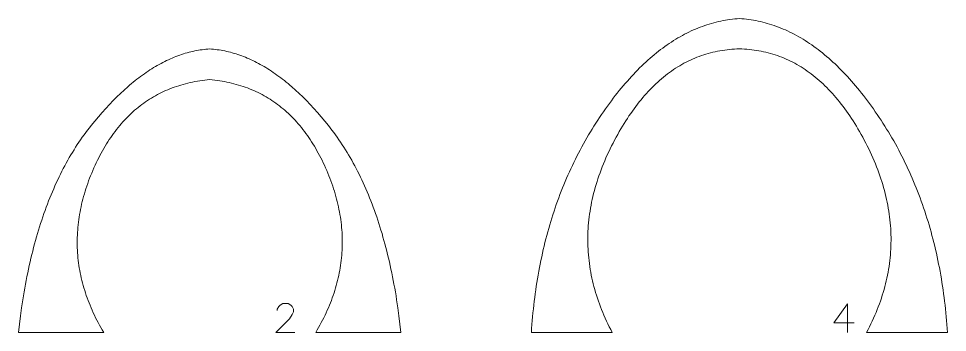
# Model space of a CAD drawing. Extents: x 0 to 8043, y -128 to 1090.
# Drawn here: x 173.1 to 448.8, y 3.8 to 96.8 of the extents above; entities that cross this region are included whole.
import ezdxf

# ---------------------------------------------------------------- set-up
doc = ezdxf.new("R2010")
doc.units = 0
doc.header["$MEASUREMENT"] = 0
doc.layers.get('0').update_dxf_attribs({"linetype": 'CONTINUOUS', "lineweight": 9})

msp = doc.modelspace()

# ---------------------------------------------------------------- linework, layer by layer
for points in [[(424.81136, 3.80613), (425.25511, 4.64852), (425.68486, 5.49158), (426.10061, 6.3353), (426.50239, 7.17967), (426.89017, 8.02472), (427.26398, 8.87041), (427.62377, 9.71676), (427.96959, 10.56379), (428.30142, 11.41147), (428.61925, 12.2598), (428.9231, 13.1088), (429.21296, 13.95845), (429.48884, 14.80877), (429.75071, 15.65976), (429.9986, 16.5114), (430.2325, 17.3637), (430.45241, 18.21666), (430.65834, 19.07029), (430.85027, 19.92456), (431.02821, 20.77951), (431.19218, 21.6351), (431.34214, 22.49137), (431.47813, 23.3483), (431.60011, 24.20588), (431.70811, 25.06413), (431.80213, 25.92304), (431.88214, 26.7826), (431.94818, 27.64283), (432.00023, 28.50372), (432.03828, 29.36526), (432.06234, 30.22747), (432.07242, 31.09034), (432.0685, 31.95385), (432.0506, 32.81805), (432.01871, 33.6829), (431.97284, 34.54841), (431.91298, 35.41458), (431.83911, 36.28141), (431.75127, 37.1489), (431.64943, 38.01705), (431.5336, 38.88587), (431.40378, 39.75534), (431.25998, 40.62547), (431.1022, 41.49626), (430.93041, 42.36772), (430.74463, 43.23983), (430.54488, 44.1126), (430.33113, 44.98604), (430.10339, 45.86013), (429.86167, 46.7349), (429.60595, 47.61031), (429.33624, 48.48638), (429.05254, 49.36312), (428.75486, 50.24052), (428.44318, 51.11858), (428.11753, 51.9973), (427.77788, 52.87667), (427.42424, 53.7567), (427.05661, 54.63741), (426.67499, 55.51877), (426.27938, 56.40079), (425.86979, 57.28347), (425.4462, 58.16681), (425.00863, 59.05081), (424.56174, 59.92835), (424.11021, 60.79231), (423.65406, 61.64269), (423.19327, 62.47947), (422.72784, 63.30267), (422.25777, 64.1123), (421.78307, 64.90834), (421.30373, 65.69079), (420.81975, 66.45966), (420.33114, 67.21494), (419.83791, 67.95665), (419.34003, 68.68476), (418.83752, 69.39929), (418.33035, 70.10026), (417.81857, 70.7876), (417.30214, 71.4614), (416.78109, 72.12159), (416.25541, 72.7682), (415.72507, 73.40124), (415.1901, 74.02069), (414.6505, 74.62655), (414.10627, 75.21883), (413.55739, 75.79752), (413.00389, 76.36263), (412.44574, 76.91416), (411.88296, 77.4521), (411.31554, 77.97647), (410.74349, 78.48724), (410.16681, 78.98444), (409.58549, 79.46805), (408.99954, 79.93806), (408.40893, 80.39449), (407.81371, 80.83735), (407.21385, 81.26663), (406.60935, 81.68231), (406.00021, 82.08442), (405.38643, 82.47295), (404.76803, 82.84787), (404.14499, 83.20923), (403.51731, 83.55699), (402.88499, 83.89119), (402.24804, 84.21179), (401.60646, 84.5188), (400.96024, 84.81224), (400.30939, 85.09208), (399.65389, 85.35835), (398.99377, 85.61104), (398.329, 85.85012), (397.6596, 86.07565), (396.98556, 86.28756), (396.30689, 86.48592), (395.62359, 86.67067), (394.93564, 86.84185), (394.24307, 86.99945), (393.54585, 87.14347), (392.844, 87.27388), (392.13753, 87.39073), (391.42641, 87.49398), (390.71066, 87.58366), (389.99027, 87.65976), (389.26523, 87.72226), (388.53556, 87.77119), (387.80127, 87.80652), (387.06234, 87.82827), (386.32339, 87.80652), (385.5891, 87.77119), (384.85943, 87.72226), (384.13441, 87.65976), (383.41402, 87.58366), (382.69827, 87.49398), (381.98714, 87.39073), (381.28066, 87.27388), (380.57881, 87.14347), (379.8816, 86.99945), (379.18902, 86.84185), (378.50107, 86.67067), (377.81777, 86.48592), (377.1391, 86.28756), (376.46506, 86.07565), (375.79567, 85.85012), (375.13091, 85.61104), (374.47077, 85.35835), (373.81528, 85.09208), (373.16442, 84.81224), (372.5182, 84.5188), (371.87661, 84.21179), (371.23967, 83.89119), (370.60735, 83.55699), (369.97967, 83.20923), (369.35663, 82.84787), (368.73823, 82.47295), (368.12445, 82.08442), (367.51532, 81.68231), (366.91082, 81.26663), (366.31095, 80.83735), (365.71573, 80.39449), (365.12513, 79.93806), (364.53917, 79.46805), (363.95785, 78.98444), (363.38117, 78.48724), (362.80911, 77.97647), (362.2417, 77.4521), (361.67892, 76.91416), (361.12078, 76.36263), (360.56727, 75.79752), (360.01841, 75.21883), (359.47416, 74.62655), (358.93456, 74.02069), (358.3996, 73.40124), (357.86927, 72.7682), (357.34357, 72.12159), (356.82252, 71.4614), (356.3061, 70.7876), (355.79431, 70.10026), (355.28716, 69.39929), (354.78464, 68.68476), (354.28675, 67.95665), (353.79352, 67.21494), (353.30491, 66.45966), (352.82093, 65.69079), (352.3416, 64.90834), (351.86689, 64.1123), (351.39682, 63.30267), (350.93141, 62.47947), (350.4706, 61.64269), (350.01445, 60.79231), (349.56292, 59.92835), (349.11603, 59.05081), (348.67846, 58.16681), (348.25488, 57.28347), (347.84528, 56.40079), (347.44967, 55.51877), (347.06806, 54.63741), (346.70043, 53.7567), (346.34678, 52.87667), (346.00713, 51.9973), (345.68148, 51.11858), (345.36979, 50.24052), (345.07211, 49.36312), (344.78842, 48.48638), (344.51871, 47.61031), (344.263, 46.7349), (344.02127, 45.86013), (343.79353, 44.98604), (343.57978, 44.1126), (343.38003, 43.23983), (343.19425, 42.36772), (343.02248, 41.49626), (342.86468, 40.62547), (342.72088, 39.75534), (342.59106, 38.88587), (342.47524, 38.01705), (342.37341, 37.1489), (342.28556, 36.28141), (342.2117, 35.41458), (342.15182, 34.54841), (342.10595, 33.6829), (342.07406, 32.81805), (342.05616, 31.95385), (342.05224, 31.09034), (342.06232, 30.22747), (342.08639, 29.36526), (342.12443, 28.50372), (342.17649, 27.64283), (342.24252, 26.7826), (342.32254, 25.92304), (342.41656, 25.06413), (342.52456, 24.20588), (342.64654, 23.3483), (342.78252, 22.49137), (342.93249, 21.6351), (343.09645, 20.77951), (343.27439, 19.92456), (343.46632, 19.07029), (343.67225, 18.21666), (343.89216, 17.3637), (344.12607, 16.5114), (344.37396, 15.65976), (344.63584, 14.80877), (344.91171, 13.95845), (345.20156, 13.1088), (345.50541, 12.2598), (345.82325, 11.41147), (346.15507, 10.56379), (346.50089, 9.71676), (346.8607, 8.87041), (347.23449, 8.02472), (347.62227, 7.17967), (348.02404, 6.3353), (348.43981, 5.49158), (348.86956, 4.64852), (349.31301, 3.80559), (325.31234, 3.80622), (325.39025, 4.97552), (325.47603, 6.13974), (325.56967, 7.29885), (325.67116, 8.45287), (325.78049, 9.60179), (325.8977, 10.74562), (326.02275, 11.88434), (326.15566, 13.01797), (326.29642, 14.14649), (326.44504, 15.26991), (326.60153, 16.38824), (326.76586, 17.50148), (326.93804, 18.6096), (327.1181, 19.71263), (327.306, 20.81058), (327.50175, 21.90341), (327.70538, 22.99115), (327.91685, 24.07379), (328.13617, 25.15134), (328.36335, 26.22377), (328.59839, 27.29112), (328.84128, 28.35337), (329.09203, 29.41052), (329.35064, 30.46256), (329.6171, 31.50952), (329.89142, 32.55137), (330.1736, 33.58812), (330.46363, 34.61979), (330.7615, 35.64634), (331.06725, 36.6678), (331.38085, 37.68416), (331.70231, 38.69542), (332.03161, 39.70159), (332.36878, 40.70266), (332.71381, 41.69862), (333.06668, 42.68949), (333.42742, 43.67526), (333.796, 44.65592), (334.17245, 45.63151), (334.55675, 46.60198), (334.94891, 47.56735), (335.34892, 48.52763), (335.75678, 49.48281), (336.17252, 50.4329), (336.5961, 51.37788), (337.02753, 52.31777), (337.46682, 53.25255), (337.91398, 54.18224), (338.36898, 55.10683), (338.83184, 56.02633), (339.30256, 56.94072), (339.78113, 57.85001), (340.26756, 58.7542), (340.76185, 59.65331), (341.26399, 60.5473), (341.77398, 61.4362), (342.29184, 62.32002), (342.81754, 63.19872), (343.3511, 64.07231), (343.89253, 64.94081), (344.44181, 65.80423), (344.99893, 66.66254), (345.56392, 67.51576), (346.13677, 68.36387), (346.71452, 69.20316), (347.29423, 70.02992), (347.87591, 70.84415), (348.45953, 71.64583), (349.04511, 72.43498), (349.63267, 73.2116), (350.22217, 73.97569), (350.81364, 74.72723), (351.40706, 75.46623), (352.00245, 76.1927), (352.59979, 76.90665), (353.19909, 77.60805), (353.80035, 78.29691), (354.40357, 78.97324), (355.00875, 79.63704), (355.61589, 80.28829), (356.22499, 80.92701), (356.83604, 81.55319), (357.44906, 82.16684), (358.06403, 82.76795), (358.68096, 83.35652), (359.29985, 83.93256), (359.9207, 84.49606), (360.54352, 85.04704), (361.16828, 85.58547), (361.79502, 86.11135), (362.4237, 86.62472), (363.05435, 87.12554), (363.68695, 87.61383), (364.32152, 88.08958), (364.95803, 88.55279), (365.59652, 89.00347), (366.23696, 89.4416), (366.87936, 89.86722), (367.52373, 90.28029), (368.17004, 90.68083), (368.81832, 91.06883), (369.46856, 91.44429), (370.12075, 91.8072), (370.77491, 92.15759), (371.43102, 92.49545), (372.0891, 92.82077), (372.74913, 93.13355), (373.41111, 93.43379), (374.07507, 93.72151), (374.74098, 93.99669), (375.40884, 94.25931), (376.07867, 94.50942), (376.75046, 94.74698), (377.4242, 94.97201), (378.09991, 95.18451), (378.77757, 95.38447), (379.4572, 95.57188), (380.13877, 95.74677), (380.82232, 95.90912), (381.50781, 96.05892), (382.19527, 96.1962), (382.88468, 96.32095), (383.57606, 96.43315), (384.26941, 96.53281), (384.9647, 96.61995), (385.66195, 96.69454), (386.36117, 96.7566), (387.06234, 96.80609), (387.7635, 96.75652), (388.46271, 96.69445), (389.15998, 96.61987), (389.85527, 96.53273), (390.5486, 96.43306), (391.23998, 96.32087), (391.92939, 96.19612), (392.61685, 96.05884), (393.30235, 95.90904), (393.98589, 95.74669), (394.66748, 95.5718), (395.34709, 95.38438), (396.02475, 95.18442), (396.70046, 94.97192), (397.37421, 94.7469), (398.04599, 94.50934), (398.71582, 94.25923), (399.38368, 93.9966), (400.0496, 93.72142), (400.71356, 93.4337), (401.37553, 93.13347), (402.03557, 92.82069), (402.69364, 92.49537), (403.34975, 92.15751), (404.00391, 91.80712), (404.65611, 91.4442), (405.30635, 91.06874), (405.95463, 90.68074), (406.60095, 90.2802), (407.24531, 89.86713), (407.8877, 89.44152), (408.52814, 89.00338), (409.16663, 88.5527), (409.80314, 88.08949), (410.43771, 87.61374), (411.07032, 87.12545), (411.70096, 86.62463), (412.32966, 86.11127), (412.95638, 85.58538), (413.58114, 85.04695), (414.20396, 84.49598), (414.82481, 83.93248), (415.4437, 83.35644), (416.06063, 82.76787), (416.67561, 82.16676), (417.28861, 81.5531), (417.89968, 80.92692), (418.50878, 80.2882), (419.11591, 79.63695), (419.7211, 78.97316), (420.32431, 78.29683), (420.92557, 77.60797), (421.52488, 76.90656), (422.12223, 76.19262), (422.7176, 75.46615), (423.31103, 74.72715), (423.90249, 73.9756), (424.492, 73.21152), (425.07954, 72.4349), (425.66513, 71.64574), (426.24877, 70.84406), (426.83043, 70.02984), (427.41014, 69.20308), (427.98791, 68.36379), (428.56074, 67.51567), (429.12573, 66.66245), (429.68286, 65.80415), (430.23214, 64.94073), (430.77356, 64.07223), (431.30713, 63.19863), (431.83284, 62.31994), (432.35068, 61.43612), (432.86068, 60.54722), (433.36281, 59.65323), (433.85711, 58.75412), (434.34354, 57.84992), (434.82211, 56.94063), (435.29282, 56.02624), (435.7557, 55.10674), (436.2107, 54.18216), (436.65784, 53.25247), (437.09714, 52.31769), (437.52857, 51.3778), (437.95216, 50.43281), (438.36788, 49.48273), (438.77574, 48.52755), (439.17575, 47.56727), (439.56792, 46.6019), (439.95221, 45.63142), (440.32867, 44.65584), (440.69725, 43.67517), (441.05799, 42.68941), (441.41086, 41.69854), (441.75589, 40.70258), (442.09304, 39.70151), (442.42236, 38.69534), (442.74381, 37.68408), (443.05742, 36.66772), (443.36316, 35.64626), (443.66103, 34.6197), (443.95107, 33.58804), (444.23325, 32.55129), (444.50756, 31.50944), (444.77402, 30.46248), (445.03263, 29.41044), (445.28338, 28.35329), (445.52627, 27.29104), (445.76131, 26.22369), (445.9885, 25.15126), (446.20784, 24.0737), (446.41928, 22.99106), (446.62291, 21.90333), (446.81866, 20.81049), (447.00656, 19.71255), (447.1866, 18.60952), (447.35881, 17.5014), (447.52314, 16.38816), (447.67961, 15.26983), (447.82824, 14.14641), (447.969, 13.01788), (448.10192, 11.88426), (448.22698, 10.74554), (448.34417, 9.6017), (448.45352, 8.45279), (448.555, 7.29877), (448.64864, 6.13966), (448.73441, 4.97544), (448.81234, 3.80613)], [(229.8321, 87.80443), (230.39221, 87.76352), (230.95198, 87.7143), (231.51145, 87.65506), (232.07057, 87.58584), (232.62939, 87.5066), (233.18791, 87.41734), (233.74607, 87.3181), (234.30395, 87.20883), (234.86149, 87.08956), (235.41871, 86.9603), (235.97563, 86.82104), (236.53221, 86.67173), (237.08849, 86.51247), (237.64443, 86.34316), (238.20009, 86.16385), (238.75539, 85.97454), (239.31039, 85.77524), (239.86506, 85.56591), (240.41943, 85.34659), (240.97348, 85.11729), (241.5272, 84.87792), (242.08062, 84.6286), (242.6337, 84.36924), (243.18646, 84.09991), (243.73891, 83.82055), (244.29105, 83.53117), (244.84285, 83.23183), (245.39435, 82.92244), (245.94553, 82.60306), (246.49639, 82.27367), (247.04693, 81.9343), (247.59714, 81.5849), (248.14705, 81.22549), (248.69664, 80.85608), (249.24591, 80.47667), (249.79485, 80.08726), (250.34348, 79.68783), (250.8918, 79.2784), (251.43978, 78.85897), (251.98746, 78.42952), (252.53481, 77.99006), (253.08185, 77.54062), (253.62857, 77.08116), (254.17496, 76.6117), (255.26681, 75.64274), (256.35738, 74.63379), (257.44667, 73.58479), (258.53471, 72.49577), (259.62145, 71.36674), (260.70692, 70.19767), (261.79113, 68.98859), (262.87406, 67.73948), (263.95571, 66.45035), (265.03609, 65.1212), (265.5728, 64.4422), (266.10314, 63.75433), (266.62713, 63.0576), (267.14478, 62.35201), (267.65607, 61.63758), (268.16102, 60.91427), (268.65962, 60.18212), (269.15185, 59.44109), (269.63775, 58.69122), (270.11728, 57.93249), (270.59048, 57.16488), (271.05731, 56.38844), (271.51781, 55.60313), (271.97195, 54.80897), (272.41974, 54.00594), (272.86117, 53.19405), (273.29627, 52.37331), (273.725, 51.5437), (274.14739, 50.70524), (274.56343, 49.85792), (274.97312, 49.00174), (275.37645, 48.13672), (275.77343, 47.26283), (276.16407, 46.38006), (276.54835, 45.48847), (276.9263, 44.58799), (277.29788, 43.67866), (277.6631, 42.76048), (278.022, 41.83344), (278.37453, 40.89752), (278.72071, 39.95277), (279.06055, 38.99915), (279.39402, 38.03667), (279.72116, 37.06533), (280.04193, 36.08515), (280.35637, 35.09609), (280.66445, 34.09819), (280.96617, 33.09141), (281.26156, 32.07577), (281.55057, 31.0513), (281.83324, 30.01795), (282.10957, 28.97576), (282.37956, 27.92469), (282.64318, 26.86477), (282.90046, 25.79599), (283.15138, 24.71835), (283.39596, 23.63185), (283.63418, 22.53651), (283.86606, 21.4323), (284.09159, 20.31923), (284.31075, 19.1973), (284.52357, 18.06651), (284.73005, 16.92687), (284.93017, 15.77837), (285.12395, 14.62101), (285.31137, 13.45479), (285.66716, 11.09577), (285.99755, 8.70133), (286.30252, 6.27144), (286.58211, 3.80778), (261.30934, 3.80613), (261.73793, 4.53126), (262.15452, 5.25717), (262.5591, 5.98388), (262.95167, 6.71137), (263.33225, 7.43965), (263.70082, 8.16872), (264.05741, 8.89856), (264.40198, 9.6292), (264.73455, 10.36063), (265.05512, 11.09284), (265.36368, 11.82584), (265.66025, 12.55963), (265.94482, 13.2942), (266.21739, 14.02956), (266.47796, 14.76572), (266.72652, 15.50265), (266.9631, 16.24038), (267.18766, 16.9789), (267.40021, 17.71819), (267.60077, 18.45827), (267.78932, 19.19915), (267.96589, 19.94081), (268.13045, 20.68327), (268.283, 21.42649), (268.42356, 22.17052), (268.55212, 22.91533), (268.66867, 23.66092), (268.77321, 24.40731), (268.86577, 25.15449), (268.94632, 25.90245), (269.01487, 26.65119), (269.07141, 27.40073), (269.11595, 28.15105), (269.1485, 28.90216), (269.16905, 29.65405), (269.17759, 30.40673), (269.17413, 31.1602), (269.15867, 31.91447), (269.13121, 32.66951), (269.09175, 33.42534), (269.04028, 34.18195), (268.97682, 34.93935), (268.90135, 35.69756), (268.81389, 36.45654), (268.71442, 37.2163), (268.60295, 37.97685), (268.47949, 38.7382), (268.34402, 39.50033), (268.19655, 40.26326), (268.03707, 41.02695), (267.8656, 41.79145), (267.68213, 42.55673), (267.48664, 43.3228), (267.27917, 44.08965), (267.0597, 44.85729), (266.82821, 45.62573), (266.58473, 46.39494), (266.32925, 47.16495), (266.06177, 47.93573), (265.78228, 48.70731), (265.4908, 49.47967), (265.18731, 50.25283), (264.87182, 51.02677), (264.54434, 51.80149), (264.20759, 52.57108), (263.86431, 53.32958), (263.5145, 54.07699), (263.15817, 54.81334), (262.79531, 55.53859), (262.42591, 56.25277), (262.04999, 56.95587), (261.66753, 57.6479), (261.27856, 58.32883), (260.88306, 58.99869), (260.48103, 59.65747), (260.07248, 60.30517), (259.65738, 60.94179), (259.23577, 61.56734), (258.80763, 62.18179), (258.37295, 62.78516), (257.93177, 63.37747), (257.48403, 63.95867), (257.02978, 64.52881), (256.569, 65.08788), (256.1017, 65.63585), (255.62785, 66.17276), (255.14749, 66.69856), (254.6606, 67.2133), (254.16718, 67.71697), (253.66723, 68.20954), (253.16075, 68.69102), (252.64775, 69.16145), (252.12823, 69.62079), (251.60216, 70.06904), (251.06957, 70.50622), (250.53046, 70.93231), (249.98482, 71.34731), (249.43266, 71.75126), (248.87395, 72.14412), (248.30873, 72.52588), (247.73698, 72.89658), (247.15868, 73.25619), (246.57388, 73.60473), (245.98255, 73.94217), (245.38467, 74.26855), (244.78028, 74.58384), (244.16937, 74.88805), (243.55192, 75.18117), (242.92795, 75.46324), (242.29743, 75.73422), (241.66041, 75.99409), (241.01684, 76.24291), (240.36677, 76.48065), (239.71014, 76.7073), (239.047, 76.92287), (238.37734, 77.12735), (237.70113, 77.32076), (237.01841, 77.50309), (236.32916, 77.67434), (235.63337, 77.83451), (234.93106, 77.9836), (234.22223, 78.12162), (233.50685, 78.24855), (232.78496, 78.3644), (232.05655, 78.46915), (231.3216, 78.56284), (230.58012, 78.64545), (229.8321, 78.71698), (229.0841, 78.64545), (228.34263, 78.56284), (227.60768, 78.46915), (226.87927, 78.3644), (226.15737, 78.24855), (225.442, 78.12162), (224.73317, 77.9836), (224.03087, 77.83451), (223.33507, 77.67434), (222.64582, 77.50309), (221.9631, 77.32076), (221.28689, 77.12735), (220.61723, 76.92287), (219.95409, 76.7073), (219.29748, 76.48065), (218.64738, 76.24291), (218.00382, 75.99409), (217.3668, 75.73422), (216.7363, 75.46324), (216.11231, 75.18117), (215.49487, 74.88805), (214.88393, 74.58384), (214.27955, 74.26855), (213.68168, 73.94217), (213.09035, 73.60473), (212.50555, 73.25619), (211.92725, 72.89658), (211.3555, 72.52588), (210.79027, 72.14412), (210.23157, 71.75126), (209.67941, 71.34731), (209.13377, 70.93231), (208.59466, 70.50622), (208.06206, 70.06904), (207.536, 69.62079), (207.01648, 69.16145), (206.50348, 68.69102), (205.99699, 68.20954), (205.49705, 67.71697), (205.00363, 67.2133), (204.51673, 66.69856), (204.03637, 66.17276), (203.56253, 65.63585), (203.09523, 65.08788), (202.63445, 64.52881), (202.18018, 63.95867), (201.73246, 63.37747), (201.29127, 62.78516), (200.8566, 62.18179), (200.42845, 61.56734), (200.00684, 60.94179), (199.59175, 60.30517), (199.1832, 59.65747), (198.78117, 58.99869), (198.38566, 58.32883), (197.99668, 57.6479), (197.61424, 56.95587), (197.23832, 56.25277), (196.86893, 55.53859), (196.50606, 54.81334), (196.14973, 54.07699), (195.79992, 53.32958), (195.45664, 52.57108), (195.11989, 51.80149), (194.79239, 51.02677), (194.47691, 50.25283), (194.17342, 49.47967), (193.88195, 48.70731), (193.60246, 47.93573), (193.33498, 47.16495), (193.07949, 46.39494), (192.83602, 45.62573), (192.60453, 44.85729), (192.38506, 44.08965), (192.17757, 43.3228), (191.9821, 42.55673), (191.79863, 41.79145), (191.62716, 41.02695), (191.46768, 40.26326), (191.32021, 39.50033), (191.18474, 38.7382), (191.06127, 37.97685), (190.94981, 37.2163), (190.85034, 36.45654), (190.76287, 35.69756), (190.68741, 34.93935), (190.62393, 34.18195), (190.57248, 33.42534), (190.53302, 32.66951), (190.50556, 31.91447), (190.4901, 31.1602), (190.48664, 30.40673), (190.49518, 29.65405), (190.51573, 28.90216), (190.54827, 28.15105), (190.59281, 27.40073), (190.64937, 26.65119), (190.71791, 25.90245), (190.79846, 25.15449), (190.89102, 24.40731), (190.99556, 23.66092), (191.11212, 22.91533), (191.24067, 22.17052), (191.38123, 21.42649), (191.53378, 20.68327), (191.69834, 19.94081), (191.87489, 19.19915), (192.06345, 18.45827), (192.26402, 17.71819), (192.47657, 16.9789), (192.70114, 16.24038), (192.9377, 15.50265), (193.18627, 14.76572), (193.44684, 14.02956), (193.71941, 13.2942), (194.00396, 12.55963), (194.30053, 11.82584), (194.60912, 11.09284), (194.92968, 10.36063), (195.26225, 9.6292), (195.60682, 8.89856), (195.96341, 8.16872), (196.33198, 7.43965), (196.71256, 6.71137), (197.10513, 5.98388), (197.50971, 5.25717), (197.9263, 4.53126), (198.35488, 3.80613), (173.08212, 3.80951), (173.36171, 6.27481), (173.6667, 8.7047), (173.99707, 11.09915), (174.35287, 13.45816), (174.54028, 14.62438), (174.73406, 15.78174), (174.93418, 16.93024), (175.14066, 18.06988), (175.35348, 19.20067), (175.57264, 20.3226), (175.79817, 21.43567), (176.03005, 22.53988), (176.26827, 23.63523), (176.51285, 24.72173), (176.76377, 25.79937), (177.02105, 26.86815), (177.28467, 27.92806), (177.55464, 28.97913), (177.83098, 30.02133), (178.11366, 31.05467), (178.40268, 32.07915), (178.69806, 33.09479), (178.99978, 34.10156), (179.30787, 35.09947), (179.6223, 36.08852), (179.94307, 37.0687), (180.27021, 38.04005), (180.60368, 39.00252), (180.94352, 39.95615), (181.2897, 40.9009), (181.64224, 41.83681), (182.00112, 42.76385), (182.36635, 43.68204), (182.73793, 44.59137), (183.11587, 45.49184), (183.50016, 46.38344), (183.8908, 47.2662), (184.28778, 48.14009), (184.69112, 49.00512), (185.1008, 49.8613), (185.51684, 50.70862), (185.93923, 51.54708), (186.36796, 52.37669), (186.80305, 53.19742), (187.24449, 54.00931), (187.69228, 54.81234), (188.14642, 55.60651), (188.60691, 56.39181), (189.07375, 57.16826), (189.54695, 57.93587), (190.02649, 58.69459), (190.51238, 59.44447), (191.00462, 60.18549), (191.50321, 60.91765), (192.00816, 61.64095), (192.51945, 62.35538), (193.0371, 63.06098), (193.56109, 63.7577), (194.09143, 64.44558), (194.62813, 65.12458), (195.70852, 66.45373), (196.79017, 67.74285), (197.8731, 68.99197), (198.9573, 70.20105), (200.04278, 71.37012), (201.12953, 72.49915), (202.21755, 73.58816), (203.30685, 74.63716), (204.39742, 75.64612), (205.48925, 76.61508), (206.03566, 77.08454), (206.58238, 77.54399), (207.12942, 77.99344), (207.67677, 78.4329), (208.22445, 78.86234), (208.77243, 79.28177), (209.32075, 79.6912), (209.86938, 80.09063), (210.41832, 80.48005), (210.96759, 80.85945), (211.51717, 81.22887), (212.06707, 81.58827), (212.6173, 81.93767), (213.16784, 82.27705), (213.7187, 82.60644), (214.26988, 82.92581), (214.82137, 83.2352), (215.37318, 83.53455), (215.92532, 83.82392), (216.47777, 84.10329), (217.03053, 84.37262), (217.58363, 84.63198), (218.13703, 84.8813), (218.69075, 85.12066), (219.2448, 85.34997), (219.79916, 85.56929), (220.35384, 85.77862), (220.90884, 85.97791), (221.46416, 86.16723), (222.01978, 86.34654), (222.57574, 86.51584), (223.13202, 86.6751), (223.6886, 86.82441), (224.2455, 86.96367), (224.80274, 87.09294), (225.36028, 87.2122), (225.91814, 87.32148), (226.47632, 87.42072), (227.03484, 87.50998), (227.59366, 87.58922), (228.15278, 87.65844), (228.71225, 87.71767), (229.27202, 87.7669)]]:
    msp.add_lwpolyline(points, close=True)
for points in [[(249.89173, 10.29834), (249.89173, 10.7041), (250.29362, 11.51563), (250.69552, 11.9214), (251.49931, 12.32716), (253.10688, 12.32716), (253.91067, 11.9214), (254.31256, 11.51563), (254.71445, 10.7041), (254.71445, 9.89258), (254.31256, 9.08105), (253.50877, 7.86376), (249.48984, 3.80613), (255.11634, 3.80613)], [(419.14018, 3.80613), (419.14018, 12.22281), (415.12217, 6.6117), (421.1492, 6.6117)]]:
    msp.add_lwpolyline(points)

doc.saveas('drawing.dxf')
